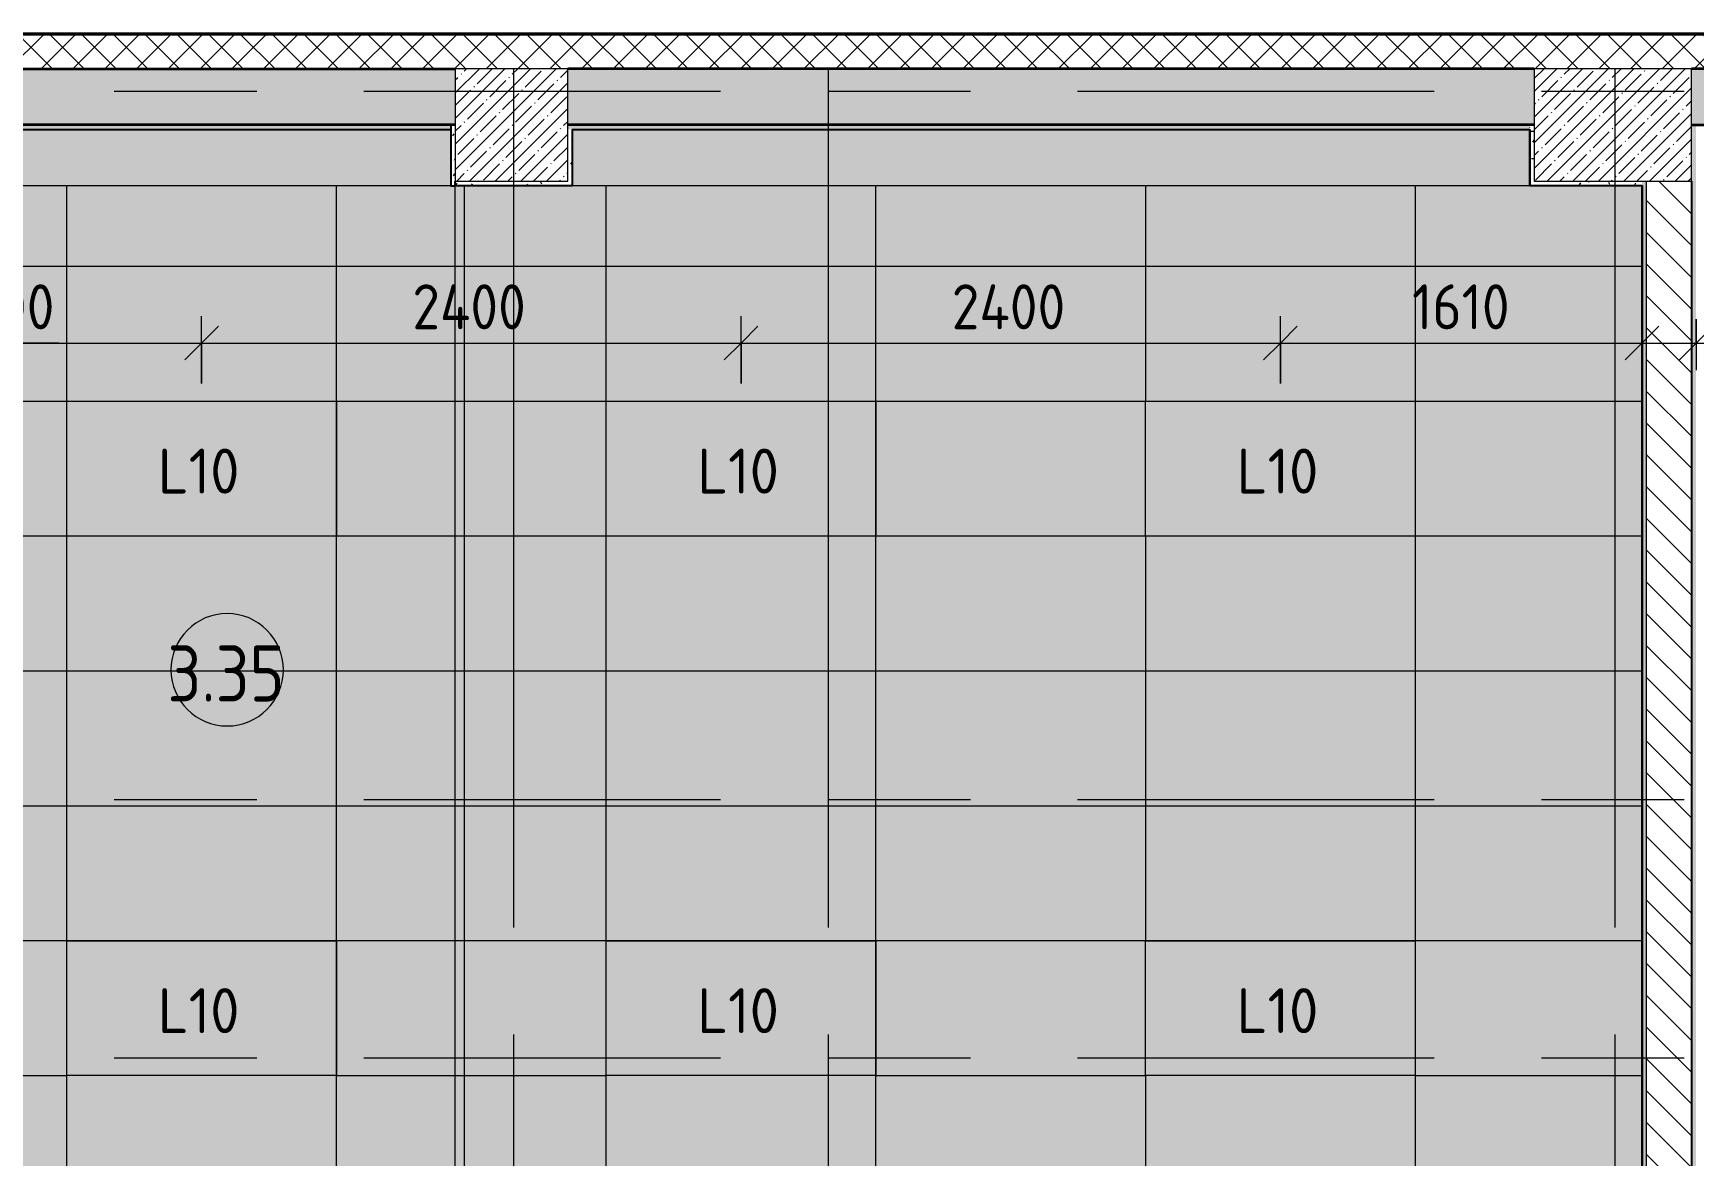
# Model space of a CAD drawing. Header units: millimetres. Extents: x 81682 to 274809, y -8553 to 29000.
# Drawn here: x 103672 to 111060, y 16564 to 21558 of the extents above; entities that cross this region are included whole.
import ezdxf

# ---------------------------------------------------------------- set-up
doc = ezdxf.new("R2010")
doc.units = ezdxf.units.MM
doc.linetypes.add('Осевая', pattern=[3175, 635, -476.25, 1587.5, -476.25])
for name, color, linetype, lineweight in [('A-ANNO-DIMS', 7, 'Continuous', 9), ('A-ANNO-DIMS-100', 7, 'Continuous', 9), ('A-AREA-IDEN', 7, 'Continuous', 9), ('A-CLNG-PATT', 7, 'Continuous', 9), ('A-WALL', 7, 'Continuous', 9), ('E-LITE-EQPM-IDEN', 7, 'Continuous', 9), ('I-WALL', 7, 'Continuous', 9), ('S-COLS', 7, 'Continuous', 9), ('Оси', 7, 'Continuous', 9), ('Оси-2', 7, 'Осевая', 9)]:
    doc.layers.add(name, color=color, linetype=linetype, lineweight=lineweight)
for name, color, linetype, lineweight, true_color in [('A-ANNO-NOTE', 1, 'Continuous', 9, 0xff0000), ('A-CLNG-1', 7, 'Continuous', 9, 0xeaeaea), ('A-CLNG-2', 7, 'Continuous', 9, 0xc0c0c0), ('A-WALL-2', 254, 'Continuous', 25, 0xbebebe), ('A-WALL-3', 254, 'Continuous', 35, 0xbebebe), ('A-WALL-6', 7, 'Continuous', 25, 0x3c3c3c), ('A-WALL-FNSH-1', 254, 'Continuous', 9, 0xbebebe), ('A-WALL-FNSH-2', 254, 'Continuous', 13, 0xbebebe), ('A-WALL-FNSH-3', 7, 'Continuous', 13, 0x3c3c3c)]:
    doc.layers.add(name, color=color, linetype=linetype, lineweight=lineweight, true_color=true_color)
doc.layers.add('A-CLNG-PATT-1', color=7, linetype='Continuous', lineweight=9, transparency=1)
doc.styles.add('GOST Common', font='GOST_Common.ttf', dxfattribs={"height": 200})
doc.styles.add('GOST Common_1', font='GOST_Common.ttf', dxfattribs={"width": 0.9, "height": 250})
doc.styles.add('ISOCPEUR_3', font='isocpeur.ttf', dxfattribs={"width": 0.9, "height": 200})
doc.dimstyles.new('ISO-2_0_0_9К_Средний_округл2', dxfattribs={"dimscale": 304.8, "dimtxt": 199.196235, "dimasz": 0.492126, "dimexe": 0.393701, "dimexo": 0, "dimgap": 0, "dimtad": 1, "dimdec": 0, "dimrnd": 10, "dimzin": 0, "dimdsep": 46, "dimtxsty": 'ISOCPEUR_3', "dimblk1": 'OBLIQUE', "dimblk2": 'OBLIQUE', "dimsah": 1, "dimcen": 0.09, "dimdle": 0.393701, "dimazin": 0, "dimtfac": 1, "dimtdec": 4, "dimtix": 1, "dimtmove": 0, "dimatfit": 3, "dimfxl": 1, "dimtvp": 1, "dimtolj": 1, "dimtzin": 0, "dimarcsym": 2})
doc.dimstyles.new('ISO-2_0_0_9К_Средний_округл2_1', dxfattribs={"dimscale": 304.8, "dimtxt": 199.196235, "dimasz": 0.492126, "dimexe": 0.393701, "dimexo": 0, "dimgap": 0, "dimtad": 1, "dimdec": 0, "dimrnd": 10, "dimzin": 0, "dimdsep": 46, "dimtxsty": 'ISOCPEUR_3', "dimblk1": 'OBLIQUE', "dimblk2": 'OBLIQUE', "dimsah": 1, "dimcen": 0.09, "dimdle": 0.393701, "dimazin": 0, "dimtfac": 1, "dimtdec": 4, "dimtix": 1, "dimtmove": 1, "dimatfit": 3, "dimfxl": 1, "dimtvp": 1, "dimtolj": 1, "dimtzin": 0, "dimarcsym": 2})
pattern_1 = [(0, (0, 0), (121.92, 30.48), [10.058, -81.382, 10.058, -81.382, -487.68]), (0, (0, 0), (121.92, 30.48), [-182.88, 10.058, -172.822, 10.058, -81.382, -213.36]), (0, (0, 0), (121.92, 30.48), [-457.2, 10.058, -50.902, 10.058, -142.342]), (120, (45.72, 15.24), (-87.356454, 90.345817), [10.058, -81.382, 10.058, -81.382, -487.68]), (120, (45.72, 15.24), (-87.356454, 90.345817), [-182.88, 10.058, -172.822, 10.058, -81.382, -213.36]), (120, (45.72, 15.24), (-87.356454, 90.345817), [-457.2, 10.058, -50.902, 10.058, -142.342]), (240, (60.96, 76.2), (-34.563546, -120.825817), [10.058, -81.382, 10.058, -81.382, -487.68]), (240, (60.96, 76.2), (-34.563546, -120.825817), [-182.88, 10.058, -172.822, 10.058, -81.382, -213.36]), (240, (60.96, 76.2), (-34.563546, -120.825817), [-457.2, 10.058, -50.902, 10.058, -142.342])]

# ---------------------------------------------------------------- blocks, each defined once
blk = doc.blocks.new('BSC_Колонна _Прямоугольная - 500х500-23282986-План расстановки осветительного оборудования 3 этажа в осях 23-33')
at = {"layer": 'S-COLS'}
h = blk.add_hatch(dxfattribs=at)
h.set_pattern_fill('FP_13', color=256, style=0, pattern_type=2)
h.set_pattern_definition([(45, (-105800, -21150), (-57.024626, 57.024626), []), (45, (-105742.975, -21150), (-57.024626, 57.024626), [100.806, -20.161, 3.353, -16.808])])
h.paths.add_polyline_path([(-250, -250), (250, -250), (250, 250), (-250, 250)])
for p, q in [((250, 250), (-250, 250)), ((-250, 250), (-250, -250)), ((250, -250), (250, 250)), ((-250, -250), (250, -250))]:
    blk.add_line(p, q, dxfattribs=at)
blk = doc.blocks.new('BSC_Колонна _Прямоугольная - 700х500-V25-План расстановки осветительного оборудования 3 этажа в осях 23-33')
at = {"layer": 'S-COLS'}
h = blk.add_hatch(dxfattribs=at)
h.set_pattern_fill('FP_18', color=256, style=0, pattern_type=2)
h.set_pattern_definition([(45, (-110700, -21150), (-57.024626, 57.024626), []), (45, (-110642.975, -21150), (-57.024626, 57.024626), [100.806, -20.161, 3.353, -16.808])])
h.paths.add_polyline_path([(-350, -250), (350, -250), (350, 250), (-350, 250), (-350, 138.2)])
for p, q in [((350, 250), (-350, 250)), ((-350, 250), (-350, -250)), ((350, -250), (350, 250)), ((-350, -250), (350, -250))]:
    blk.add_line(p, q, dxfattribs=at)
blk = doc.blocks.new('Марка_Помещения - Номер-25198446-План расстановки осветительного оборудования 3 этажа в осях 23-33')
at = {"layer": 'A-AREA-IDEN'}
for start, end in [(360, 180), (180, 360)]:
    blk.add_arc((0, 0), 2.5, start, end, dxfattribs=at)
blk = doc.blocks.new('DIMBLOCK124-План расстановки осветительного оборудования 3 этажа в осях 23-33')
at = {"layer": 'A-ANNO-DIMS-100'}
for p, q in [((102021.1, 19999.3), (102021.1, 20299.7)), ((104421.1, 19999.3), (104421.1, 20299.7)), ((102021.1, 20179.7), (104421.1, 20179.7)), ((102021.1, 20179.7), (102021.1, 19999.3)), ((103161.6, 20179.7), (103221.1, 20179.7)), ((103786.4, 20179.7), (103161.6, 20179.7)), ((104421.1, 20179.7), (104421.1, 19999.3))]:
    blk.add_line(p, q, dxfattribs=at)
at = {"layer": 'A-ANNO-DIMS-100', "lineweight": 20}
for p, q in [((102021.1, 20179.7), (102096.1, 20254.7)), ((104421.1, 20179.7), (104496.1, 20254.7)), ((102021.1, 20179.7), (101946.1, 20104.7)), ((104421.1, 20179.7), (104346.1, 20104.7))]:
    blk.add_line(p, q, dxfattribs=at)
at = {"layer": 'A-ANNO-DIMS-100', "color": 0, "insert": (103261.6, 20441), "char_height": 200, "width": 629.767, "attachment_point": 1, "line_spacing_factor": 1.149209, "style": 'ISOCPEUR_3'}
blk.add_mtext('2400', dxfattribs=at)
blk = doc.blocks.new('_Oblique')
at = {"color": 0, "linetype": 'ByBlock', "lineweight": -2}
blk.add_line((-0.5, -0.5), (0.5, 0.5), dxfattribs=at)
blk = doc.blocks.new('DIMBLOCK125-План расстановки осветительного оборудования 3 этажа в осях 23-33')
at = {"layer": 'A-ANNO-DIMS-100'}
for p, q in [((104421.1, 19999.3), (104421.1, 20299.7)), ((106821.1, 19999.3), (106821.1, 20299.7)), ((104421.1, 20179.7), (106821.1, 20179.7)), ((104421.1, 20179.7), (104421.1, 19999.3)), ((106821.1, 20179.7), (106821.1, 19999.3))]:
    blk.add_line(p, q, dxfattribs=at)
at = {"layer": 'A-ANNO-DIMS-100', "lineweight": 20}
for p, q in [((104421.1, 20179.7), (104496.1, 20254.7)), ((106821.1, 20179.7), (106896.1, 20254.7)), ((104421.1, 20179.7), (104346.1, 20104.7)), ((106821.1, 20179.7), (106746.1, 20104.7))]:
    blk.add_line(p, q, dxfattribs=at)
at = {"layer": 'A-ANNO-DIMS-100', "color": 0, "insert": (105358.7, 20441), "char_height": 200, "width": 629.767, "attachment_point": 1, "line_spacing_factor": 1.149209, "style": 'ISOCPEUR_3'}
blk.add_mtext('2400', dxfattribs=at)
blk = doc.blocks.new('DIMBLOCK126-План расстановки осветительного оборудования 3 этажа в осях 23-33')
at = {"layer": 'A-ANNO-DIMS-100'}
for p, q in [((106821.1, 19999.3), (106821.1, 20299.7)), ((109221.1, 19999.3), (109221.1, 20299.7)), ((106821.1, 20179.7), (109221.1, 20179.7)), ((106821.1, 20179.7), (106821.1, 19999.3)), ((109221.1, 20179.7), (109221.1, 19999.3))]:
    blk.add_line(p, q, dxfattribs=at)
at = {"layer": 'A-ANNO-DIMS-100', "lineweight": 20}
for p, q in [((106821.1, 20179.7), (106896.1, 20254.7)), ((109221.1, 20179.7), (109296.1, 20254.7)), ((106821.1, 20179.7), (106746.1, 20104.7)), ((109221.1, 20179.7), (109146.1, 20104.7))]:
    blk.add_line(p, q, dxfattribs=at)
at = {"layer": 'A-ANNO-DIMS-100', "color": 0, "insert": (107758.7, 20441), "char_height": 200, "width": 629.767, "attachment_point": 1, "line_spacing_factor": 1.149209, "style": 'ISOCPEUR_3'}
blk.add_mtext('2400', dxfattribs=at)
blk = doc.blocks.new('DIMBLOCK127-План расстановки осветительного оборудования 3 этажа в осях 23-33')
at = {"layer": 'A-ANNO-DIMS-100'}
for p, q in [((109221.1, 19999.3), (109221.1, 20299.7)), ((110829, 20285.7), (110829, 20059.7)), ((110829, 20179.7), (110829, 20285.7)), ((109221.1, 20179.7), (110949, 20179.7)), ((109221.1, 20179.7), (109221.1, 19999.3))]:
    blk.add_line(p, q, dxfattribs=at)
at = {"layer": 'A-ANNO-DIMS-100', "lineweight": 20}
for p, q in [((109221.1, 20179.7), (109296.1, 20254.7)), ((110829, 20179.7), (110904, 20254.7)), ((109221.1, 20179.7), (109146.1, 20104.7)), ((110829, 20179.7), (110754, 20104.7))]:
    blk.add_line(p, q, dxfattribs=at)
at = {"layer": 'A-ANNO-DIMS-100', "color": 0, "insert": (109806.7, 20441), "char_height": 200, "width": 524.039, "attachment_point": 1, "line_spacing_factor": 1.149209, "style": 'ISOCPEUR_3'}
blk.add_mtext('1610', dxfattribs=at)
blk = doc.blocks.new('DIMBLOCK132-План расстановки осветительного оборудования 3 этажа в осях 23-33')
at = {"layer": 'A-ANNO-DIMS-100'}
for p, q in [((111071, 20285.7), (111071, 20059.7)), ((111071, 20179.7), (111071, 20285.7)), ((112271, 19999.3), (112271, 20299.7)), ((110951, 20179.7), (112271, 20179.7)), ((112271, 20179.7), (112271, 19999.3))]:
    blk.add_line(p, q, dxfattribs=at)
at = {"layer": 'A-ANNO-DIMS-100', "lineweight": 20}
for p, q in [((111071, 20179.7), (111146, 20254.7)), ((112271, 20179.7), (112346, 20254.7)), ((111071, 20179.7), (110996, 20104.7)), ((112271, 20179.7), (112196, 20104.7))]:
    blk.add_line(p, q, dxfattribs=at)
at = {"layer": 'A-ANNO-DIMS-100', "color": 0, "insert": (111435.4, 20441), "char_height": 200, "width": 565.411, "attachment_point": 1, "line_spacing_factor": 1.149209, "style": 'ISOCPEUR_3'}
blk.add_mtext('1200', dxfattribs=at)

msp = doc.modelspace()

# ---------------------------------------------------------------- hatches: boundary and pattern name
at = {"layer": 'A-ANNO-NOTE'}
for points in [[(109849, 13621), (109849, 14151), (110829, 14151), (110829, 20879), (100821, 20879), (100821, 13921), (101121, 13921), (101121, 13621), (105529, 13621), (105529, 13921), (106071, 13921), (106071, 13621), (108718.3, 13621)], [(103821.1, 19321), (103821.1, 19921), (105021.1, 19921), (105021.1, 19321), (104902.7, 19321)], [(106221.1, 19321), (106221.1, 19921), (107421.1, 19921), (107421.1, 19321)], [(108621.1, 19321), (108621.1, 19921), (109821.1, 19921), (109821.1, 19321)], [(104902.7, 16921), (103821.1, 16921), (103821.1, 17521), (105021.1, 17521), (105021.1, 16921)], [(107421.1, 16921), (106221.1, 16921), (106221.1, 17521), (107421.1, 17521), (107421.1, 16962.2)], [(109821.1, 16921), (108621.1, 16921), (108621.1, 17521), (109821.1, 17521), (109821.1, 16962.2)]]:
    msp.add_hatch(color=256, dxfattribs=at).paths.add_polyline_path(points)
at = {"layer": 'A-CLNG-PATT'}
h = msp.add_hatch(dxfattribs=at)
h.set_pattern_fill('FP_22', color=256, style=0, pattern_type=2)
h.set_pattern_definition([(180, (105021.1, 15120.96), (-7e-14, -600), []), (270, (105021.1, 15121), (1200, 7e-14), [])])
h.paths.add_polyline_path([(109849, 13621), (109849, 14151), (110829, 14151), (110829, 20879), (100821, 20879), (100821, 13921), (101121, 13921), (101121, 13621), (105529, 13621), (105529, 13921), (106071, 13921), (106071, 13621), (108718.3, 13621)])
h.paths.add_polyline_path([(108718.3, 14521), (108621.1, 14521), (108621.1, 15121), (109821.1, 15121), (109821.1, 14521)])
h.paths.add_polyline_path([(106221.1, 14521), (106221.1, 15121), (107421.1, 15121), (107421.1, 14521)])
h.paths.add_polyline_path([(104902.7, 14521), (103821.1, 14521), (103821.1, 15121), (105021.1, 15121), (105021.1, 14521)])
h.paths.add_polyline_path([(101421.1, 14521), (101421.1, 15121), (102621.1, 15121), (102621.1, 14521), (102359, 14521)])
h.paths.add_polyline_path([(109821.1, 16921), (108621.1, 16921), (108621.1, 17521), (109821.1, 17521), (109821.1, 16962.2)])
h.paths.add_polyline_path([(107421.1, 16921), (106221.1, 16921), (106221.1, 17521), (107421.1, 17521), (107421.1, 16962.2)])
h.paths.add_polyline_path([(104902.7, 16921), (103821.1, 16921), (103821.1, 17521), (105021.1, 17521), (105021.1, 16921)])
h.paths.add_polyline_path([(102359, 16921), (101421.1, 16921), (101421.1, 17521), (102621.1, 17521), (102621.1, 16921)])
h.paths.add_polyline_path([(108621.1, 19321), (108621.1, 19921), (109821.1, 19921), (109821.1, 19321)])
h.paths.add_polyline_path([(107421.1, 19321), (106221.1, 19321), (106221.1, 19921), (107421.1, 19921)])
h.paths.add_polyline_path([(103821.1, 19321), (103821.1, 19921), (105021.1, 19921), (105021.1, 19321), (104902.7, 19321)])
h.paths.add_polyline_path([(102359, 19321), (101421.1, 19321), (101421.1, 19921), (102621.1, 19921), (102621.1, 19321)])
at = {"layer": 'A-CLNG-PATT-1'}
h = msp.add_hatch(color=256, dxfattribs=at)
h.paths.add_polyline_path([(104902.7, 20879), (105529, 20879), (105529, 21129), (100821, 21129), (100821, 20879), (102359, 20879)])
h.paths.add_polyline_path([(109990.2, 20879), (110329, 20879), (110329, 21129), (106071, 21129), (106071, 20879), (107446.5, 20879)])
at = {"layer": 'A-WALL'}
h = msp.add_hatch(dxfattribs=at)
h.set_pattern_fill('FP_1', color=256, style=0, pattern_type=2)
h.set_pattern_definition([(45, (0, 0), (-70.71068, 70.71068), []), (135, (0, 0), (-70.71068, -70.71068), [])])
h.paths.add_polyline_path([(125230, 21400), (125230, 21550), (96610, 21550), (96610, 21400), (125080, 21400)])
h.paths.add_polyline_path([(93290, 21400), (93310, 21400), (93310, 21550), (93290, 21550)])
at = {"layer": 'I-WALL'}
h = msp.add_hatch(dxfattribs=at)
h.set_pattern_fill('FP_3', color=256, style=0, pattern_type=2)
h.set_pattern_definition([(45, (0, 0), (-57.024626, 57.024626), []), (45, (57.025, 0), (-57.024626, 57.024626), [100.806, -20.161, 3.353, -16.808])])
h.paths.add_polyline_path([(120850, 21150), (121040, 21150), (121040, 21400), (120850, 21400), (120850, 21288.2)])
h.paths.add_polyline_path([(120130.2, 21150), (120150, 21150), (120150, 21400), (116100.4, 21400), (116100.4, 21150), (118893.2, 21150)])
h.paths.add_polyline_path([(115600.4, 21150), (115600.4, 21400), (111050, 21400), (111050, 21150), (115580.4, 21150)])
h.paths.add_polyline_path([(105550, 21150), (105550, 21400), (100800, 21400), (100800, 21150), (105530, 21150)])
h.paths.add_polyline_path([(106050, 21150), (110350, 21150), (110350, 21400), (106050, 21400), (106050, 21262.3)])
h = msp.add_hatch(dxfattribs=at)
h.set_pattern_fill('FP_21', color=256, style=0, pattern_type=2)
h.set_pattern_definition(pattern_1)
h.paths.add_polyline_path([(102359, 21130), (105530, 21130), (105530, 21150), (100820, 21150), (100820, 21130), (101087.2, 21130)])
h = msp.add_hatch(dxfattribs=at)
h.set_pattern_fill('FP_21', color=256, style=0, pattern_type=2)
h.set_pattern_definition(pattern_1)
h.paths.add_polyline_path([(105550, 20879), (105550, 21150), (105530, 21150), (105530, 20879)])
h = msp.add_hatch(dxfattribs=at)
h.set_pattern_fill('FP_21', color=256, style=0, pattern_type=2)
h.set_pattern_definition(pattern_1)
h.paths.add_polyline_path([(110330, 21130), (110330, 21150), (106050, 21150), (106050, 21130), (109990.2, 21130)])
h = msp.add_hatch(dxfattribs=at)
h.set_pattern_fill('FP_21', color=256, style=0, pattern_type=2)
h.set_pattern_definition(pattern_1)
h.paths.add_polyline_path([(106070, 20880), (106070, 21130), (106050, 21130), (106050, 20880)])
h = msp.add_hatch(dxfattribs=at)
h.set_pattern_fill('FP_21', color=256, style=0, pattern_type=2)
h.set_pattern_definition(pattern_1)
h.paths.add_polyline_path([(110350, 20900), (110350, 21150), (110330, 21150), (110330, 20900)])
h = msp.add_hatch(dxfattribs=at)
h.set_pattern_fill('FP_21', color=256, style=0, pattern_type=2)
h.set_pattern_definition(pattern_1)
h.paths.add_polyline_path([(111050, 13600), (111070, 13600), (111070, 21150), (111050, 21150), (111050, 13934)])
h = msp.add_hatch(dxfattribs=at)
h.set_pattern_fill('FP_21', color=256, style=0, pattern_type=2)
h.set_pattern_definition(pattern_1)
h.paths.add_polyline_path([(105550, 20880), (106050, 20880), (106050, 20900), (105550, 20900)])
h = msp.add_hatch(dxfattribs=at)
h.set_pattern_fill('FP_21', color=256, style=0, pattern_type=2)
h.set_pattern_definition(pattern_1)
h.paths.add_polyline_path([(110330, 20880), (110830, 20880), (110830, 20900), (110330, 20900)])
h = msp.add_hatch(dxfattribs=at)
h.set_pattern_fill('FP_21', color=256, style=0, pattern_type=2)
h.set_pattern_definition(pattern_1)
h.paths.add_polyline_path([(110850, 14150), (110850, 20900), (110830, 20900), (110830, 14150)])
h = msp.add_hatch(dxfattribs=at)
h.set_pattern_fill('FP_2', color=256, style=0, pattern_type=2)
h.set_pattern_definition([(135, (0, 0), (-70.71068, -70.71068), [])])
h.paths.add_polyline_path([(111050, 13900), (111050, 20900), (110850, 20900), (110850, 13900)])

# ---------------------------------------------------------------- linework, layer by layer
at = {"layer": 'A-ANNO-NOTE'}
for p, q in [((110829, 20879), (100821, 20879)), ((110829, 14151), (110829, 20879)), ((103821.1, 19321), (103821.1, 19921)), ((103821.1, 19921), (105021.1, 19921)), ((103821.1, 19921), (105021.1, 19921)), ((103821.1, 19321), (103821.1, 19921)), ((105021.1, 19921), (105021.1, 19321)), ((105021.1, 19921), (105021.1, 19321)), ((106221.1, 19321), (106221.1, 19921)), ((106221.1, 19921), (107421.1, 19921)), ((106221.1, 19921), (107421.1, 19921)), ((106221.1, 19321), (106221.1, 19921)), ((107421.1, 19921), (107421.1, 19321)), ((107421.1, 19921), (107421.1, 19321)), ((108621.1, 19321), (108621.1, 19921)), ((108621.1, 19921), (109821.1, 19921)), ((108621.1, 19921), (109821.1, 19921)), ((108621.1, 19321), (108621.1, 19921)), ((109821.1, 19921), (109821.1, 19321)), ((109821.1, 19921), (109821.1, 19321)), ((104902.7, 19321), (103821.1, 19321)), ((105021.1, 19321), (103821.1, 19321)), ((105021.1, 19321), (104902.7, 19321)), ((107421.1, 19321), (106221.1, 19321)), ((107421.1, 19321), (106221.1, 19321)), ((109821.1, 19321), (108621.1, 19321)), ((109821.1, 19321), (108621.1, 19321)), ((103821.1, 16921), (103821.1, 17521)), ((103821.1, 17521), (105021.1, 17521)), ((103821.1, 17521), (105021.1, 17521)), ((103821.1, 16921), (103821.1, 17521)), ((105021.1, 17521), (105021.1, 16921)), ((105021.1, 17521), (105021.1, 16921)), ((106221.1, 16921), (106221.1, 17521)), ((106221.1, 17521), (107421.1, 17521)), ((106221.1, 17521), (107421.1, 17521)), ((106221.1, 16921), (106221.1, 17521)), ((107421.1, 17521), (107421.1, 16962.2)), ((107421.1, 17521), (107421.1, 16921)), ((108621.1, 16921), (108621.1, 17521)), ((108621.1, 17521), (109821.1, 17521)), ((108621.1, 17521), (109821.1, 17521)), ((108621.1, 16921), (108621.1, 17521)), ((109821.1, 17521), (109821.1, 16962.2)), ((109821.1, 17521), (109821.1, 16921)), ((104902.7, 16921), (103821.1, 16921)), ((105021.1, 16921), (103821.1, 16921)), ((105021.1, 16921), (104902.7, 16921)), ((107421.1, 16921), (106221.1, 16921)), ((107421.1, 16921), (106221.1, 16921)), ((107421.1, 16962.2), (107421.1, 16921)), ((109821.1, 16921), (108621.1, 16921)), ((109821.1, 16921), (108621.1, 16921)), ((109821.1, 16962.2), (109821.1, 16921))]:
    msp.add_line(p, q, dxfattribs=at)
at = {"layer": 'A-CLNG-1'}
for p, q in [((105529, 20879), (100821, 20879)), ((110829, 20879), (105550, 20879)), ((103821.1, 19321), (103821.1, 19921)), ((103821.1, 19921), (105021.1, 19921)), ((105021.1, 19921), (105021.1, 19321)), ((106221.1, 19321), (106221.1, 19921)), ((106221.1, 19921), (107421.1, 19921)), ((107421.1, 19921), (107421.1, 19321)), ((108621.1, 19321), (108621.1, 19921)), ((108621.1, 19921), (109821.1, 19921)), ((109821.1, 19921), (109821.1, 19321)), ((105021.1, 19321), (103821.1, 19321)), ((107421.1, 19321), (106221.1, 19321)), ((109821.1, 19321), (108621.1, 19321)), ((103821.1, 16921), (103821.1, 17521)), ((103821.1, 17521), (105021.1, 17521)), ((105021.1, 17521), (105021.1, 16921)), ((106221.1, 16921), (106221.1, 17521)), ((106221.1, 17521), (107421.1, 17521)), ((107421.1, 17521), (107421.1, 16921)), ((108621.1, 16921), (108621.1, 17521)), ((108621.1, 17521), (109821.1, 17521)), ((109821.1, 17521), (109821.1, 16921)), ((105021.1, 16921), (103821.1, 16921)), ((107421.1, 16921), (106221.1, 16921)), ((109821.1, 16921), (108621.1, 16921))]:
    msp.add_line(p, q, dxfattribs=at)
at = {"layer": 'A-CLNG-2'}
for p, q in [((100821, 21129), (105529, 21129)), ((110329, 21129), (106071, 21129)), ((110329, 20879), (110329, 21129)), ((105529, 20879), (105529, 20879.5))]:
    msp.add_line(p, q, dxfattribs=at)
at = {"layer": 'A-WALL'}
for p, q in [((125230, 21550), (96610, 21550)), ((110850, 14050), (110850, 20900))]:
    msp.add_line(p, q, dxfattribs=at)
at = {"layer": 'A-WALL-2'}
for p, q in [((100820, 21130), (105530, 21130)), ((105530, 21150), (105530, 20879)), ((106070, 21130), (110330, 21130)), ((110330, 21130), (110330, 20880)), ((105530, 20879), (105550, 20879)), ((105550, 20879), (105550, 20900)), ((105550, 20880), (106070, 20880)), ((110330, 20880), (110830, 20880)), ((110830, 20880), (110830, 14150)), ((111050, 20900), (111050, 13600))]:
    msp.add_line(p, q, dxfattribs=at)
at = {"layer": 'A-WALL-3'}
for p, q in [((100580, 21400), (105550, 21400)), ((110350, 21400), (106050, 21400)), ((115600.4, 21400), (111050, 21400)), ((105550, 21150), (100800, 21150)), ((110350, 21150), (106050, 21150)), ((111050, 21150), (115600.4, 21150))]:
    msp.add_line(p, q, dxfattribs=at)
at = {"layer": 'A-WALL-6'}
msp.add_line((106070, 21130), (106070, 20880), dxfattribs=at)
at = {"layer": 'A-WALL-FNSH-1'}
msp.add_line((125238, 21558), (96610, 21558), dxfattribs=at)
at = {"layer": 'A-WALL-FNSH-2'}
msp.add_line((125233, 21553), (96610, 21553), dxfattribs=at)
at = {"layer": 'A-WALL-FNSH-3'}
for p, q in [((105529, 21130), (105529, 20879.5)), ((106071, 21129), (106070, 21129)), ((106071, 20879), (106071, 21129)), ((105529, 20879.5), (105530, 20879.5)), ((106070, 20880), (106070, 20879)), ((106070, 20879), (106071, 20879))]:
    msp.add_line(p, q, dxfattribs=at)
at = {"layer": 'I-WALL'}
for p, q in [((104650.2, 21129), (104650.2, 21130)), ((106850.4, 21129), (106850.4, 21130)), ((107750.4, 21129), (107750.4, 21130)), ((109050.4, 21129), (109050.4, 21130)), ((109950.4, 21129), (109950.4, 21130)), ((110329, 21129), (110329, 21130)), ((105550, 13920), (105550, 20879)), ((105590, 20880), (105590, 13920)), ((110829, 14151), (110829, 20879))]:
    msp.add_line(p, q, dxfattribs=at)
at = {"layer": 'Оси'}
for p, q in [((105810, 18900), (105810, 21400)), ((107210, 18900), (107210, 21400)), ((110710, 18900), (110710, 21400))]:
    msp.add_line(p, q, dxfattribs=at)
at = {"layer": 'Оси-2'}
for p, q in [((84981.8, 21300), (122580, 21300)), ((105810, 593.7), (105810, 18900)), ((107210, 593.7), (107210, 18900)), ((110710, 593.7), (110710, 18900)), ((84981.8, 18150), (122730, 18150)), ((84981.8, 17000), (122730, 17000))]:
    msp.add_line(p, q, dxfattribs=at)

# ---------------------------------------------------------------- block references
at = {"layer": 'A-AREA-IDEN', "xscale": 99.99999999999993, "yscale": 99.99999999999993, "zscale": 99.99999999999993}
msp.add_blockref('Марка_Помещения - Номер-25198446-План расстановки осветительного оборудования 3 этажа в осях 23-33', (104535, 18726.4), dxfattribs=at)
at = {"layer": 'S-COLS'}
for name, p in [('BSC_Колонна _Прямоугольная - 500х500-23282986-План расстановки осветительного оборудования 3 этажа в осях 23-33', (105800, 21150)), ('BSC_Колонна _Прямоугольная - 700х500-V25-План расстановки осветительного оборудования 3 этажа в осях 23-33', (110700, 21150))]:
    msp.add_blockref(name, p, dxfattribs=at)

# ---------------------------------------------------------------- texts
at = {"layer": 'A-AREA-IDEN', "insert": (104269.3, 18835), "char_height": 250, "width": 663.797, "attachment_point": 1, "style": 'GOST Common_1'}
msp.add_mtext('3.35', dxfattribs=at)
at = {"layer": 'E-LITE-EQPM-IDEN', "char_height": 200, "width": 472.996, "attachment_point": 1, "style": 'GOST Common'}
for insert in [(104226.5, 19710.2), (106626.5, 19710.2), (109026.5, 19710.2), (104226.5, 17310.2), (106626.5, 17310.2), (109026.5, 17310.2)]:
    msp.add_mtext('L10', dxfattribs=dict(at, insert=insert))

# ---------------------------------------------------------------- dimensions: what is measured, and where the dimension line sits
at = {"layer": 'A-ANNO-DIMS'}
dim = msp.add_linear_dim(base=(104421.1, 20179.7), p1=(102021.1, 19999.3), p2=(104421.1, 19999.3), dimstyle='ISO-2_0_0_9К_Средний_округл2_1', override={"dimpost": '<>', "dimfxl": 2400}, dxfattribs=at)
dim.commit()
dim.dimension.update_dxf_attribs({"geometry": 'DIMBLOCK124-План расстановки осветительного оборудования 3 этажа в осях 23-33', "text_midpoint": (103576.5, 20307.6), "dimtype": 160})
for base, p1, p2, override, picture, middle in [((106821.1, 20179.7), (104421.1, 19999.3), (106821.1, 19999.3), {"dimpost": '<>', "dimfxl": 2400}, 'DIMBLOCK125-План расстановки осветительного оборудования 3 этажа в осях 23-33', (105621.1, 20279.7)), ((109221.1, 20179.7), (106821.1, 19999.3), (109221.1, 19999.3), {"dimpost": '<>', "dimfxl": 2400}, 'DIMBLOCK126-План расстановки осветительного оборудования 3 этажа в осях 23-33', (108021.1, 20279.7)), ((110829, 20179.7), (109221.1, 19999.3), (110829, 20285.7), {"dimpost": '<>', "dimfxl": 1633.187637}, 'DIMBLOCK127-План расстановки осветительного оборудования 3 этажа в осях 23-33', (110025.1, 20279.7)), ((112271, 20179.7), (111071, 20285.7), (112271, 19999.3), {"dimpost": '<>', "dimfxl": 1233.725078}, 'DIMBLOCK132-План расстановки осветительного оборудования 3 этажа в осях 23-33', (111671, 20279.7))]:
    dim = msp.add_linear_dim(base=base, p1=p1, p2=p2, dimstyle='ISO-2_0_0_9К_Средний_округл2', override=override, dxfattribs=at)
    dim.commit()
    dim.dimension.update_dxf_attribs({"geometry": picture, "text_midpoint": middle})

doc.saveas('drawing.dxf')
